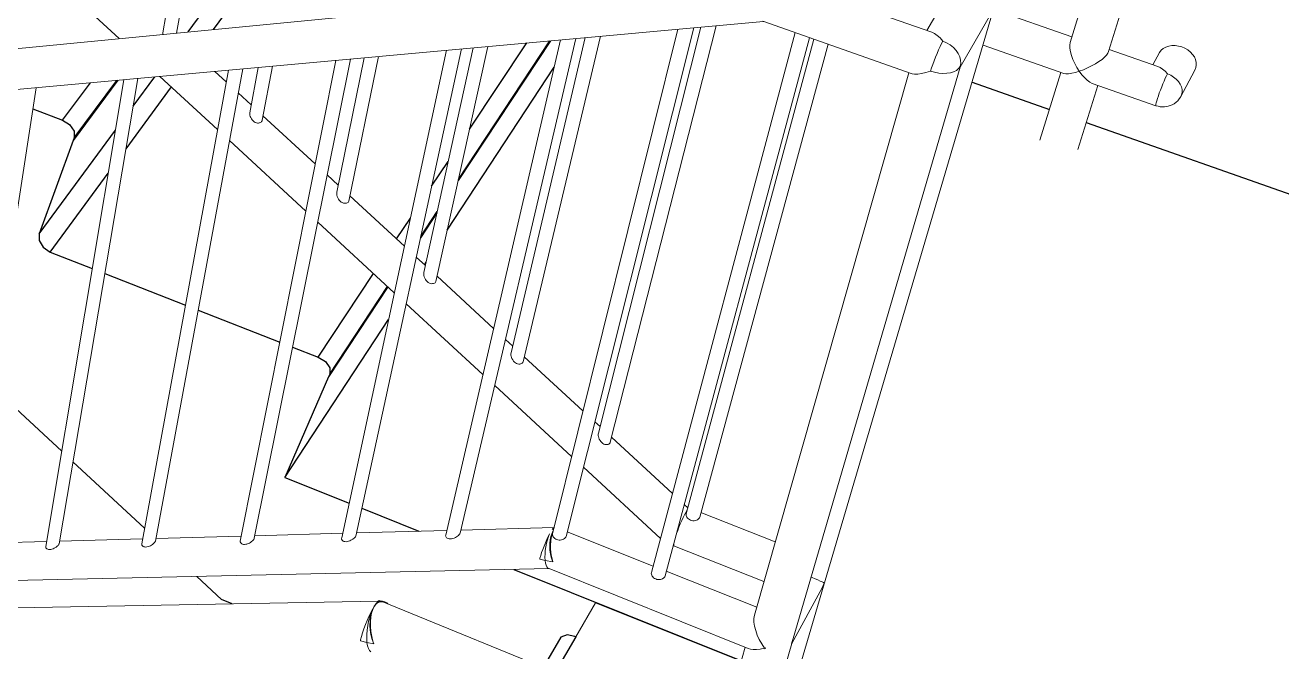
# Model space of a CAD drawing. Header units: millimetres. Extents: x 14140 to 38780, y -11415 to 1223.
# Drawn here: x 21378 to 23660, y -7166 to -6029 of the extents above; entities that cross this region are included whole.
import ezdxf

# ---------------------------------------------------------------- set-up
doc = ezdxf.new("R2010")
doc.units = ezdxf.units.MM
doc.header["$MEASUREMENT"] = 0
for name, color, linetype in [('NewA-Ee_30_40-M_Floors', 7, 'Continuous'), ('NewA-Ee_35_10-M_StairsInternal', 7, 'Continuous'), ('NewA-Ss_25_15_60_05-M_BalustradeAndGuardingSystems', 7, 'Continuous')]:
    doc.layers.add(name, color=color, linetype=linetype)

# ---------------------------------------------------------------- blocks, each defined once
blk = doc.blocks.new('Section Elem_1_1', base_point=(19526.4, -6082.6))
at = {"layer": 'NewA-Ee_35_10-M_StairsInternal', "linetype": 'Continuous'}
for p, q in [((22350.8, -7139.1), (22318.7, -7193.8)), ((22377.8, -7138.4), (22340.3, -7202.6)), ((22361.9, -7135.1), (22350.8, -7139.1)), ((22376.1, -7137.6), (22361.9, -7135.1)), ((22377.8, -7138.4), (22376.1, -7137.6))]:
    blk.add_line(p, q, dxfattribs=at)
blk = doc.blocks.new('Section Elem_2_1', base_point=(19526.4, -6082.6))
at = {"layer": 'NewA-Ee_35_10-M_StairsInternal', "linetype": 'Continuous'}
for p, q in [((21673.7, -6041.3), (21860.8, -5787.9)), ((21720, -6036.8), (21846.5, -5864.4)), ((22332, -6057.3), (22164.2, -6311)), ((22164.7, -6308.7), (22330.9, -6057.4)), ((22184.8, -6217.8), (22289.1, -6061.2)), ((22144.4, -6400.6), (22338.5, -6105.1)), ((21445.5, -6201.4), (21496.5, -6133.5)), ((21546.4, -6128.9), (21465.1, -6237.9)), ((21466.9, -6233.1), (21544.5, -6129.1)), ((21574.2, -6175.9), (21613.5, -6122.8)), ((23097.5, -6132.6), (23237.8, -6182)), ((21561.1, -6253.4), (21643.5, -6141.1)), ((21392, -6181), (21445.5, -6201.4)), ((21445.5, -6201.4), (21458.6, -6209.1)), ((23304.7, -6205.6), (24374.3, -6582.2)), ((21403.2, -6407.5), (21541.9, -6219.7)), ((21458.6, -6209.1), (21466.6, -6221.1)), ((21466.6, -6221.1), (21466.9, -6233.1)), ((21465, -6238), (21403.2, -6407.5)), ((21466.9, -6233.1), (21465, -6238)), ((21423.6, -6440.7), (21528.8, -6297.3)), ((22116.1, -6321.1), (22146.1, -6276)), ((22096.3, -6412.2), (22126.2, -6367)), ((22052.4, -6416.8), (22077.4, -6379.2)), ((22125.7, -6369.3), (22095.8, -6414.5)), ((21403.2, -6407.5), (21403.2, -6419.6)), ((21403.2, -6419.6), (21410.8, -6431.9)), ((21410.8, -6431.9), (21423.6, -6440.7)), ((21423.6, -6440.7), (21499.8, -6470.5)), ((21522.7, -6479.5), (21668.8, -6536.6)), ((21909.9, -6630.9), (22010.6, -6479.6)), ((22103.1, -6463.5), (22106, -6459)), ((22036.8, -6503.7), (21928.9, -6667)), ((21930.9, -6662.3), (22036.2, -6503.1)), ((21691.9, -6545.7), (21840.4, -6603.7)), ((21849.7, -6849.3), (22037.9, -6562.8)), ((21863.6, -6612.8), (21909.9, -6630.9)), ((21909.9, -6630.9), (21923.1, -6638.8)), ((21923.1, -6638.8), (21931.1, -6650.6)), ((21930.9, -6662.3), (21928.9, -6667.1)), ((21931.1, -6650.6), (21930.9, -6662.3)), ((21444.2, -6801.9), (21314.5, -6681.8)), ((21928.9, -6667.1), (21849.7, -6849.3)), ((21594.7, -6941.2), (21464.7, -6820.9)), ((21849.7, -6849.3), (21966.2, -6896.1)), ((21989.1, -6905.3), (22092.6, -6946.8)), ((21734.5, -7070.6), (21689.6, -7029.1)), ((22265.5, -7016.2), (22678.5, -7182)), ((21753.8, -7078.6), (21734.5, -7070.6))]:
    blk.add_line(p, q, dxfattribs=at)
blk = doc.blocks.new('Section Elem_7_1', base_point=(19526.4, -6082.6))
at = {"layer": 'NewA-Ee_30_40-M_Floors', "color": 6, "linetype": 'Continuous', "lineweight": 13}
for p, q in [((22413.8, -7076.6), (22377.8, -7138.4)), ((22678.3, -7182.7), (22413.8, -7076.6)), ((24432.5, -7886.8), (22752.1, -7212.3))]:
    blk.add_line(p, q, dxfattribs=at)
at = {"layer": 'NewA-Ee_30_40-M_Floors', "linetype": 'Continuous'}
blk.add_line((24407.4, -7959.5), (24432.5, -7886.8), dxfattribs=at)
blk = doc.blocks.new('Section Elem_8_1', base_point=(19526.4, -6082.6))
at = {"layer": 'NewA-Ss_25_15_60_05-M_BalustradeAndGuardingSystems', "color": 6, "linetype": 'Continuous', "lineweight": 13}
for p, q in [((17447, -2271.8), (21548.4, -6053.4)), ((21796.3, -5067), (21628.1, -6042.7)), ((21819.5, -5088.2), (21652.9, -6043.3)), ((23568.8, -5107.2), (23275.3, -6060.4)), ((23345.1, -6077), (23642.6, -5129.7)), ((17890.3, -6407.9), (22726.8, -5939.3)), ((22734.2, -5940.5), (23024.4, -6041.9)), ((23140.8, -5985.7), (22784.8, -7192.2)), ((23045.9, -5985.9), (23015.1, -6038.7)), ((23136.4, -6000.7), (23278.5, -6049.9)), ((22718.5, -6022.1), (17888.4, -6462.4)), ((22988.7, -6117.5), (22717.2, -6021.6)), ((23132.6, -6006.5), (23076, -6105.4)), ((21628.1, -6044.6), (21628.1, -6042.7)), ((21628.1, -6044.6), (21628.2, -6045)), ((21628.3, -6045.7), (21628.2, -6045)), ((22563.3, -6036.2), (22336, -6949.2)), ((22592, -6033.6), (22360.1, -6956.7)), ((22604.7, -6032.4), (22418.8, -6769.3)), ((22632.9, -6029.9), (22440.5, -6785.6)), ((22776.2, -6042.4), (22515.3, -7021.5)), ((23029.3, -6044), (23024.4, -6041.9)), ((23034.3, -6047.5), (23029.3, -6044)), ((23039.4, -6052.2), (23034.3, -6047.5)), ((22191.2, -6070.1), (22102, -6477.4)), ((22218.1, -6067.7), (22123.8, -6493.7)), ((22349.9, -6055.7), (22141.7, -6953.8)), ((22378, -6053.1), (22167.8, -6950.6)), ((22394.9, -6051.6), (22260.3, -6623.3)), ((22422.4, -6049), (22282.1, -6639.5)), ((22802.5, -6051.7), (22539.9, -7028.1)), ((22810.4, -6054.5), (22578.4, -6915.1)), ((22836.1, -6063.6), (22602.8, -6921.6)), ((23036.6, -6073.7), (23039.3, -6067.8)), ((23039.3, -6067.8), (23041.9, -6062.5)), ((23044.3, -6058.1), (23039.4, -6052.2)), ((23041.9, -6062.5), (23044.3, -6058.1)), ((23051.3, -6061.1), (23044.3, -6058.1)), ((23057.8, -6064.9), (23051.3, -6061.1)), ((23063.5, -6069.5), (23057.8, -6064.9)), ((23068.5, -6074.7), (23063.5, -6069.5)), ((23117.3, -6065.5), (23264, -6116.7)), ((23274.7, -6065.2), (23275.3, -6060.4)), ((23275, -6070.8), (23274.7, -6065.2)), ((23444.7, -6071.3), (23449.3, -6068.8)), ((23449.3, -6068.8), (23454.5, -6067)), ((23454.5, -6067), (23460.1, -6066.1)), ((23460.1, -6066.1), (23466.1, -6066.1)), ((23466.1, -6066.1), (23472.2, -6066.9)), ((23472.2, -6066.9), (23478.2, -6068.5)), ((23478.2, -6068.5), (23483.9, -6070.9)), ((21942, -6092.8), (21768.5, -6965.2)), ((21968.7, -6090.4), (21793.8, -6959.8)), ((21993.4, -6088.2), (21944, -6331.7)), ((22143, -6074.5), (21952.7, -6958.9)), ((22019.6, -6085.8), (21965.8, -6348)), ((22170.3, -6072), (21978.1, -6955.8)), ((23028.5, -6093.5), (23031.1, -6086.8)), ((23031.1, -6086.8), (23033.8, -6080.1)), ((23033.8, -6080.1), (23036.6, -6073.7)), ((23072.4, -6080.4), (23068.5, -6074.7)), ((23075.1, -6086.4), (23072.4, -6080.4)), ((23076.7, -6092.4), (23075.1, -6086.4)), ((23077, -6098.4), (23076.7, -6092.4)), ((23276.1, -6077.2), (23275, -6070.8)), ((23278.1, -6084.1), (23276.1, -6077.2)), ((23280.7, -6091.3), (23278.1, -6084.1)), ((23284, -6098.6), (23280.7, -6091.3)), ((23333.4, -6091.1), (23327.7, -6095.1)), ((23338, -6087.1), (23333.4, -6091.1)), ((23341.6, -6083.4), (23338, -6087.1)), ((23344, -6080), (23341.6, -6083.4)), ((23345.1, -6077), (23344, -6080)), ((23346.2, -6073.4), (23434.8, -6104.1)), ((23438, -6078.3), (23425.9, -6101)), ((23438, -6078.3), (23440.9, -6074.5)), ((23440.9, -6074.5), (23444.7, -6071.3)), ((23483.9, -6070.9), (23489.3, -6074)), ((23489.3, -6074), (23494, -6077.8)), ((23494, -6077.8), (23498, -6082)), ((23498, -6082), (23501.1, -6086.7)), ((23501.1, -6086.7), (23503.3, -6091.5)), ((23503.3, -6091.5), (23504.5, -6096.5)), ((21746.9, -6110.6), (21589.5, -6970)), ((21772.9, -6108.3), (21614.3, -6964.7)), ((21722.6, -6112.8), (21743, -6131.6)), ((21801.2, -6105.7), (21785.8, -6188)), ((21826.8, -6103.3), (21808.3, -6201.2)), ((22982.7, -6115.3), (22702.1, -7099.3)), ((23076, -6105.4), (22772.8, -7141.6)), ((23013.7, -6115), (23005.9, -6116.9)), ((23022.1, -6112.4), (23013.7, -6115)), ((23022.1, -6112.4), (23023.9, -6106.6)), ((23029.4, -6114.5), (23022.1, -6112.4)), ((23023.9, -6106.6), (23026.1, -6100.2)), ((23026.1, -6100.2), (23028.5, -6093.5)), ((23036.9, -6115.9), (23029.4, -6114.5)), ((23044.3, -6116.5), (23036.9, -6115.9)), ((23058.1, -6115.3), (23051.4, -6116.3)), ((23064, -6113.5), (23058.1, -6115.3)), ((23069.1, -6111), (23064, -6113.5)), ((23073.1, -6107.8), (23069.1, -6111)), ((23076, -6104.1), (23073.1, -6107.8)), ((23076, -6104.1), (23077, -6098.4)), ((23076, -6105.4), (23076, -6104.1)), ((23258.5, -6114.8), (23220.7, -6237.8)), ((23278.5, -6116.2), (23285.1, -6114.7)), ((23287.9, -6105.7), (23284, -6098.6)), ((23285.1, -6114.7), (23292.2, -6112.5)), ((23292.2, -6112.5), (23287.9, -6105.7)), ((23299.6, -6109.8), (23292.2, -6112.5)), ((23292.2, -6112.5), (23296.8, -6118.8)), ((23307, -6106.6), (23299.6, -6109.8)), ((23314.4, -6103), (23307, -6106.6)), ((23321.3, -6099.2), (23314.4, -6103)), ((23327.7, -6095.1), (23321.3, -6099.2)), ((23439.1, -6105.8), (23434.8, -6104.1)), ((23443.5, -6108.7), (23439.1, -6105.8)), ((23448, -6112.6), (23443.5, -6108.7)), ((23452.3, -6117.5), (23448, -6112.6)), ((23501.7, -6110.3), (23475.9, -6159.5)), ((23503.6, -6106), (23501.7, -6110.3)), ((23504.6, -6101.3), (23503.6, -6106)), ((23504.5, -6096.5), (23504.6, -6101.3)), ((21557.3, -6127.9), (21415.2, -6974.7)), ((21582.8, -6125.6), (21439.5, -6969.5)), ((21622.7, -6122), (21727.2, -6218.2)), ((22993.2, -6118.1), (22988.7, -6117.5)), ((22999, -6118), (22993.2, -6118.1)), ((23005.9, -6116.9), (22999, -6118)), ((23051.4, -6116.3), (23044.3, -6116.5)), ((23264, -6116.7), (23267.8, -6117.2)), ((23267.8, -6117.2), (23272.7, -6117.1)), ((23272.7, -6117.1), (23278.5, -6116.2)), ((23325.8, -6138.3), (23289.3, -6254.5)), ((23296.8, -6118.8), (23301.5, -6124.2)), ((23301.5, -6124.2), (23306.3, -6128.8)), ((23306.3, -6128.8), (23311, -6132.3)), ((23311, -6132.3), (23315.4, -6134.6)), ((23315.4, -6134.6), (23431.2, -6175.1)), ((23441.8, -6141), (23444, -6135.5)), ((23444, -6135.5), (23446.3, -6130.3)), ((23446.3, -6130.3), (23448.4, -6125.4)), ((23448.4, -6125.4), (23450.5, -6121.1)), ((23450.5, -6121.1), (23452.3, -6117.5)), ((23452.3, -6117.5), (23458.1, -6119.9)), ((23458.1, -6119.9), (23463.4, -6123.1)), ((23463.4, -6123.1), (23468.2, -6126.9)), ((23468.2, -6126.9), (23472.2, -6131.1)), ((23472.2, -6131.1), (23475.4, -6135.8)), ((23475.4, -6135.8), (23477.6, -6140.7)), ((21398, -6142.4), (21269.3, -6974.1)), ((21764.9, -6151.8), (21788.5, -6173.5)), ((23434.1, -6162), (23435.7, -6157.2)), ((23435.7, -6157.2), (23437.5, -6152)), ((23437.5, -6152), (23439.6, -6146.6)), ((23439.6, -6146.6), (23441.8, -6141)), ((23475.9, -6159.5), (23473.8, -6162.5)), ((23477.9, -6155.2), (23475.9, -6159.5)), ((23477.6, -6140.7), (23478.8, -6145.6)), ((23478.9, -6150.5), (23477.9, -6155.2)), ((23478.8, -6145.6), (23478.9, -6150.5)), ((23431, -6174.2), (23431.2, -6172.4)), ((23431.2, -6175.1), (23431, -6174.2)), ((23431.2, -6172.4), (23431.8, -6169.7)), ((23435.1, -6176.2), (23431.2, -6175.1)), ((23431.8, -6169.7), (23432.8, -6166.2)), ((23432.8, -6166.2), (23434.1, -6162)), ((23439.1, -6176.9), (23435.1, -6176.2)), ((23443, -6177.3), (23439.1, -6176.9)), ((23446.7, -6177.2), (23443, -6177.3)), ((23450.2, -6176.6), (23446.7, -6177.2)), ((23450.2, -6176.6), (23453.7, -6176)), ((23457.3, -6174.9), (23453.7, -6176)), ((23457.3, -6174.9), (23461, -6173.2)), ((23464.5, -6171.4), (23461, -6173.2)), ((23464.5, -6171.4), (23467.9, -6168.6)), ((23470.9, -6166.2), (23467.9, -6168.6)), ((23470.9, -6166.2), (23473.8, -6162.5)), ((21785.8, -6189.9), (21785.8, -6188)), ((21785.8, -6189.9), (21785.8, -6190.4)), ((21786, -6192.1), (21785.8, -6190.4)), ((21786.7, -6194.4), (21786, -6192.1)), ((21787.6, -6196.7), (21786.7, -6194.4)), ((21788.8, -6198.9), (21787.6, -6196.7)), ((21790.3, -6200.9), (21788.8, -6198.9)), ((21792, -6202.7), (21790.3, -6200.9)), ((21793.9, -6204.2), (21792, -6202.7)), ((21795.8, -6205.4), (21793.9, -6204.2)), ((21797.9, -6206.2), (21795.8, -6205.4)), ((21799.8, -6206.6), (21797.9, -6206.2)), ((21801.8, -6206.6), (21799.8, -6206.6)), ((21803.1, -6206.3), (21801.8, -6206.6)), ((21803.5, -6206.2), (21803.1, -6206.3)), ((21805, -6205.7), (21803.5, -6206.2)), ((21806.3, -6204.9), (21805, -6205.7)), ((21807.3, -6203.7), (21806.3, -6204.9)), ((21808, -6202.6), (21807.3, -6203.7)), ((21808.3, -6201.2), (21808, -6202.6)), ((21809.8, -6193.2), (21904.7, -6280.6)), ((21748.9, -6238.2), (21887.7, -6366.2)), ((21926.4, -6300.6), (21946.5, -6319.2)), ((21943.6, -6333.5), (21944, -6331.7)), ((21943.6, -6335.4), (21943.6, -6333.5)), ((21943.6, -6335.4), (21943.7, -6335.9)), ((21943.9, -6337.6), (21943.7, -6335.9)), ((21944.6, -6340), (21943.9, -6337.6)), ((21945.5, -6342.3), (21944.6, -6340)), ((21946.7, -6344.5), (21945.5, -6342.3)), ((21967.7, -6338.7), (22066.5, -6429.8)), ((21948.2, -6346.5), (21946.7, -6344.5)), ((21949.9, -6348.3), (21948.2, -6346.5)), ((21951.8, -6349.8), (21949.9, -6348.3)), ((21953.8, -6350.9), (21951.8, -6349.8)), ((21955.8, -6351.7), (21953.8, -6350.9)), ((21957.8, -6352.1), (21955.8, -6351.7)), ((21959.7, -6352.1), (21957.8, -6352.1)), ((21961, -6351.8), (21959.7, -6352.1)), ((21961.4, -6351.8), (21961, -6351.8)), ((21962.9, -6351.2), (21961.4, -6351.8)), ((21964.2, -6350.4), (21962.9, -6351.2)), ((21965.2, -6349.2), (21964.2, -6350.4)), ((21965.8, -6348), (21965.2, -6349.2)), ((21909.2, -6386.1), (22048.3, -6514.4)), ((22088.2, -6449.7), (22104.7, -6465)), ((22101.7, -6479.1), (22102, -6477.4)), ((22101.7, -6481.1), (22101.7, -6479.1)), ((22101.7, -6481.1), (22101.8, -6481.6)), ((22102, -6483.3), (22101.8, -6481.6)), ((22102.7, -6485.7), (22102, -6483.3)), ((22103.6, -6488), (22102.7, -6485.7)), ((22104.9, -6490.2), (22103.6, -6488)), ((22106.4, -6492.2), (22104.9, -6490.2)), ((22108.1, -6494), (22106.4, -6492.2)), ((22109.9, -6495.5), (22108.1, -6494)), ((22111.9, -6496.7), (22109.9, -6495.5)), ((22113.9, -6497.5), (22111.9, -6496.7)), ((22115.9, -6497.9), (22113.9, -6497.5)), ((22117.8, -6497.8), (22115.9, -6497.9)), ((22119.1, -6497.5), (22117.8, -6497.8)), ((22119.5, -6497.5), (22119.1, -6497.5)), ((22121, -6497), (22119.5, -6497.5)), ((22122.3, -6496.1), (22121, -6497)), ((22123.2, -6494.9), (22122.3, -6496.1)), ((22123.8, -6493.7), (22123.2, -6494.9)), ((22125.9, -6484.4), (22228.6, -6579.1)), ((22069.8, -6534.2), (22209.2, -6662.7)), ((22250.2, -6599), (22263.2, -6611)), ((22260, -6625), (22260.3, -6623.3)), ((22260, -6627), (22260, -6625)), ((22260, -6627), (22260.1, -6627.5)), ((22260.3, -6629.2), (22260.1, -6627.5)), ((22261, -6631.6), (22260.3, -6629.2)), ((22261.9, -6633.9), (22261, -6631.6)), ((22263.2, -6636.1), (22261.9, -6633.9)), ((22264.7, -6638.2), (22263.2, -6636.1)), ((22266.4, -6640), (22264.7, -6638.2)), ((22268.3, -6641.5), (22266.4, -6640)), ((22281.5, -6640.7), (22280.6, -6642)), ((22282.1, -6639.5), (22281.5, -6640.7)), ((22284.2, -6630.4), (22390.9, -6728.7)), ((22270.2, -6642.6), (22268.3, -6641.5)), ((22272.2, -6643.4), (22270.2, -6642.6)), ((22274.2, -6643.8), (22272.2, -6643.4)), ((22276.1, -6643.8), (22274.2, -6643.8)), ((22277.4, -6643.4), (22276.1, -6643.8)), ((22277.8, -6643.4), (22277.4, -6643.4)), ((22279.3, -6642.9), (22277.8, -6643.4)), ((22280.6, -6642), (22279.3, -6642.9)), ((22230.6, -6682.4), (22370.3, -6811.2)), ((22412.4, -6748.5), (22421.8, -6757.2)), ((22418.5, -6771.1), (22418.8, -6769.3)), ((22418.5, -6773.1), (22418.5, -6771.1)), ((22418.5, -6773.1), (22418.6, -6773.6)), ((22418.9, -6775.3), (22418.6, -6773.6)), ((22419.5, -6777.7), (22418.9, -6775.3)), ((22420.5, -6780.1), (22419.5, -6777.7)), ((22442.8, -6776.6), (22553.4, -6878.4)), ((22421.8, -6782.3), (22420.5, -6780.1)), ((22423.3, -6784.3), (22421.8, -6782.3)), ((22425, -6786.1), (22423.3, -6784.3)), ((22426.9, -6787.6), (22425, -6786.1)), ((22428.8, -6788.8), (22426.9, -6787.6)), ((22430.8, -6789.6), (22428.8, -6788.8)), ((22432.8, -6789.9), (22430.8, -6789.6)), ((22434.7, -6789.9), (22432.8, -6789.9)), ((22436, -6789.6), (22434.7, -6789.9)), ((22436.4, -6789.5), (22436, -6789.6)), ((22437.8, -6789), (22436.4, -6789.5)), ((22439.1, -6788), (22437.8, -6789)), ((22440, -6786.8), (22439.1, -6788)), ((22440.5, -6785.6), (22440, -6786.8)), ((22391.7, -6830.9), (22531.7, -6960)), ((22574.8, -6898.2), (22581.3, -6904.2)), ((22575.2, -6917.3), (22577.5, -6913)), ((22577.5, -6913), (22579.6, -6909.6)), ((22579.6, -6909.6), (22580.1, -6909)), ((22605.1, -6913.2), (22740.1, -6966.1)), ((22565.2, -6939.5), (22567.6, -6933.5)), ((22567.6, -6933.5), (22570.2, -6927.7)), ((22570.2, -6927.7), (22572.7, -6922.2)), ((22572.7, -6922.2), (22575.2, -6917.3)), ((22578.2, -6916.6), (22578.4, -6915.1)), ((22578.4, -6918.2), (22578.2, -6916.6)), ((22578.4, -6918.2), (22578.5, -6918.6)), ((22578.9, -6920), (22578.5, -6918.6)), ((22579.7, -6921.7), (22578.9, -6920)), ((22580.9, -6923.3), (22579.7, -6921.7)), ((22582.4, -6924.7), (22580.9, -6923.3)), ((22584.2, -6925.9), (22582.4, -6924.7)), ((22586.1, -6926.9), (22584.2, -6925.9)), ((22588.2, -6927.5), (22586.1, -6926.9)), ((22590.4, -6927.9), (22588.2, -6927.5)), ((22592.6, -6927.9), (22590.4, -6927.9)), ((22594.7, -6927.6), (22592.6, -6927.9)), ((22596.8, -6927), (22594.7, -6927.6)), ((22598.2, -6926.3), (22596.8, -6927)), ((22598.6, -6926.1), (22598.2, -6926.3)), ((22600.1, -6925.2), (22598.6, -6926.1)), ((22601.4, -6924.1), (22600.1, -6925.2)), ((22602.3, -6922.8), (22601.4, -6924.1)), ((22602.8, -6921.6), (22602.3, -6922.8)), ((21770.4, -6955.8), (21615.1, -6960.1)), ((21793.8, -6959.8), (21793.6, -6960.8)), ((21954.4, -6950.7), (21794.8, -6955.1)), ((21952.7, -6958.9), (21952.4, -6960.2)), ((21952.4, -6960.2), (21952.6, -6961.4)), ((21975.2, -6959.6), (21973.6, -6960.9)), ((21976.6, -6958.2), (21975.2, -6959.6)), ((21977.6, -6956.9), (21976.6, -6958.2)), ((21977.6, -6956.9), (21978.1, -6955.8)), ((22143.7, -6945.4), (21979.4, -6950)), ((22141.7, -6953.8), (22141.5, -6955.1)), ((22141.5, -6955.1), (22141.7, -6956.3)), ((22141.7, -6956.3), (22141.8, -6956.6)), ((22141.8, -6956.6), (22142.2, -6957.6)), ((22142.2, -6957.6), (22143.2, -6958.8)), ((22143.2, -6958.8), (22144.4, -6959.7)), ((22144.4, -6959.7), (22146, -6960.4)), ((22146, -6960.4), (22147.9, -6960.8)), ((22154.6, -6960.2), (22152.2, -6960.7)), ((22156.9, -6959.4), (22154.6, -6960.2)), ((22159.2, -6958.4), (22156.9, -6959.4)), ((22161.4, -6957.1), (22159.2, -6958.4)), ((22162.9, -6956), (22161.4, -6957.1)), ((22162.9, -6956), (22163.3, -6955.8)), ((22165, -6954.5), (22163.3, -6955.8)), ((22166.3, -6953.1), (22165, -6954.5)), ((22167.3, -6951.7), (22166.3, -6953.1)), ((22167.3, -6951.7), (22167.8, -6950.6)), ((22338.1, -6940), (22169.2, -6944.7)), ((22325.2, -6962), (22327.8, -6956.5)), ((22328.2, -6956.7), (22326.3, -6962.4)), ((22327.8, -6956.5), (22330.3, -6951.5)), ((22330.3, -6951.5), (22328.2, -6956.7)), ((22331.3, -6962.3), (22332.5, -6956.6)), ((22332.3, -6964.8), (22333.4, -6958.7)), ((22332.5, -6956.6), (22334.2, -6951.4)), ((22333.4, -6958.7), (22335, -6953.4)), ((22334.2, -6951.4), (22336.4, -6947.1)), ((22335, -6943.8), (22336.9, -6941.2)), ((22337.3, -6941.4), (22335, -6943.8)), ((22335, -6943.8), (22335, -6943.7)), ((22335, -6953.4), (22335.5, -6952.3)), ((22335.6, -6951.3), (22335.5, -6952.3)), ((22335.5, -6952.3), (22335.6, -6953.3)), ((22336, -6949.2), (22335.6, -6951.3)), ((22335.6, -6953.3), (22335.8, -6953.7)), ((22335.8, -6953.7), (22336.1, -6955.1)), ((22336.1, -6955.1), (22336.9, -6956.8)), ((22336.4, -6947.1), (22336.6, -6946.8)), ((22336.9, -6941.2), (22338.3, -6939.9)), ((22336.9, -6956.8), (22338.1, -6958.5)), ((22338, -6941), (22337.3, -6941.4)), ((22338.1, -6958.5), (22339.6, -6959.9)), ((22339.6, -6959.9), (22341.3, -6961.1)), ((22357.3, -6960.4), (22355.7, -6961.3)), ((22358.6, -6959.2), (22357.3, -6960.4)), ((22359.5, -6957.9), (22358.6, -6959.2)), ((22359.5, -6957.9), (22360.1, -6956.7)), ((22518.3, -7010), (22362.3, -6948)), ((22559.4, -6955.7), (22560.8, -6951.3)), ((22560.8, -6951.3), (22562.9, -6945.5)), ((22562.9, -6945.5), (22565.2, -6939.5)), ((21416.8, -6965.5), (21270, -6969.6)), ((21415.2, -6974.7), (21415.3, -6975.9)), ((21415.3, -6975.9), (21415.4, -6976.1)), ((21415.4, -6976.1), (21415.7, -6977.1)), ((21415.7, -6977.1), (21416.4, -6978.2)), ((21416.4, -6978.2), (21417.5, -6979.1)), ((21417.5, -6979.1), (21418.9, -6979.7)), ((21418.9, -6979.7), (21420.5, -6980.1)), ((21420.5, -6980.1), (21422.4, -6980.2)), ((21422.4, -6980.2), (21424.4, -6980)), ((21426.5, -6979.5), (21424.4, -6980)), ((21428.7, -6978.8), (21426.5, -6979.5)), ((21430.8, -6977.8), (21428.7, -6978.8)), ((21432.8, -6976.6), (21430.8, -6977.8)), ((21434.2, -6975.6), (21432.8, -6976.6)), ((21434.2, -6975.6), (21434.7, -6975.3)), ((21436.3, -6974.1), (21434.7, -6975.3)), ((21437.6, -6972.8), (21436.3, -6974.1)), ((21438.6, -6971.5), (21437.6, -6972.8)), ((21438.6, -6971.5), (21439.2, -6970.5)), ((21439.5, -6969.5), (21439.2, -6970.5)), ((21591.2, -6960.7), (21440.3, -6964.9)), ((21589.5, -6970), (21589.6, -6971.2)), ((21589.6, -6971.2), (21589.7, -6971.4)), ((21589.7, -6971.4), (21590, -6972.4)), ((21590, -6972.4), (21590.8, -6973.5)), ((21590.8, -6973.5), (21591.9, -6974.4)), ((21591.9, -6974.4), (21593.3, -6975.1)), ((21593.3, -6975.1), (21595.1, -6975.5)), ((21595.1, -6975.5), (21597, -6975.6)), ((21597, -6975.6), (21599, -6975.4)), ((21601.2, -6974.9), (21599, -6975.4)), ((21603.4, -6974.1), (21601.2, -6974.9)), ((21605.6, -6973.2), (21603.4, -6974.1)), ((21607.6, -6972), (21605.6, -6973.2)), ((21609, -6970.9), (21607.6, -6972)), ((21609, -6970.9), (21609.5, -6970.6)), ((21611.1, -6969.4), (21609.5, -6970.6)), ((21612.4, -6968.1), (21611.1, -6969.4)), ((21613.4, -6966.7), (21612.4, -6968.1)), ((21613.4, -6966.7), (21614, -6965.7)), ((21614.3, -6964.7), (21614, -6965.7)), ((21768.5, -6965.2), (21768.6, -6966.4)), ((21768.6, -6966.4), (21768.7, -6966.6)), ((21768.7, -6966.6), (21769.1, -6967.6)), ((21769.1, -6967.6), (21769.9, -6968.8)), ((21769.9, -6968.8), (21771.1, -6969.7)), ((21771.1, -6969.7), (21772.6, -6970.3)), ((21772.6, -6970.3), (21774.3, -6970.7)), ((21774.3, -6970.7), (21776.3, -6970.8)), ((21776.3, -6970.8), (21778.4, -6970.6)), ((21780.6, -6970.1), (21778.4, -6970.6)), ((21782.9, -6969.4), (21780.6, -6970.1)), ((21785.1, -6968.4), (21782.9, -6969.4)), ((21787.2, -6967.1), (21785.1, -6968.4)), ((21788.6, -6966.1), (21787.2, -6967.1)), ((21788.6, -6966.1), (21789.1, -6965.8)), ((21790.7, -6964.6), (21789.1, -6965.8)), ((21792, -6963.2), (21790.7, -6964.6)), ((21793, -6961.9), (21792, -6963.2)), ((21793, -6961.9), (21793.6, -6960.8)), ((21952.6, -6961.4), (21952.7, -6961.7)), ((21952.7, -6961.7), (21953.1, -6962.7)), ((21953.1, -6962.7), (21953.9, -6963.9)), ((21953.9, -6963.9), (21955.2, -6964.8)), ((21955.2, -6964.8), (21956.7, -6965.4)), ((21956.7, -6965.4), (21958.5, -6965.8)), ((21958.5, -6965.8), (21960.6, -6965.9)), ((21960.6, -6965.9), (21962.7, -6965.7)), ((21965, -6965.2), (21962.7, -6965.7)), ((21967.3, -6964.5), (21965, -6965.2)), ((21969.6, -6963.4), (21967.3, -6964.5)), ((21971.7, -6962.2), (21969.6, -6963.4)), ((21973.2, -6961.1), (21971.7, -6962.2)), ((21973.2, -6961.1), (21973.6, -6960.9)), ((22147.9, -6960.8), (22150, -6960.9)), ((22150, -6960.9), (22152.2, -6960.7)), ((22315.8, -6985.7), (22317.9, -6979.8)), ((22317.9, -6979.8), (22320.1, -6973.8)), ((22320.1, -6973.8), (22322.6, -6967.8)), ((22322.5, -6981.7), (22322, -6988.1)), ((22323.4, -6975.1), (22322.5, -6981.7)), ((22322.6, -6967.8), (22325.2, -6962)), ((22324.7, -6968.6), (22323.4, -6975.1)), ((22326.3, -6962.4), (22324.7, -6968.6)), ((22330.4, -6975), (22330.6, -6968.5)), ((22330.8, -6981.5), (22330.4, -6975)), ((22330.6, -6968.5), (22331.3, -6962.3)), ((22331.7, -6987.9), (22330.8, -6981.5)), ((22331.8, -6971.5), (22332.3, -6964.8)), ((22331.9, -6978.5), (22331.8, -6971.5)), ((22332.5, -6985.7), (22331.9, -6978.5)), ((22341.3, -6961.1), (22343.2, -6962)), ((22343.2, -6962), (22345.3, -6962.7)), ((22347.5, -6963), (22345.3, -6962.7)), ((22349.7, -6963.1), (22347.5, -6963)), ((22351.8, -6962.8), (22349.7, -6963.1)), ((22353.9, -6962.2), (22351.8, -6962.8)), ((22355.3, -6961.5), (22353.9, -6962.2)), ((22355.3, -6961.5), (22355.7, -6961.3)), ((22555.8, -6971.8), (22556, -6969.3)), ((22556.1, -6973.3), (22555.8, -6971.8)), ((22556, -6969.3), (22556.5, -6966.5)), ((22556.8, -6973.8), (22556.1, -6973.3)), ((22719.6, -7038), (22556.8, -6973.8)), ((22312.4, -6997.7), (22312.8, -6996)), ((22322.2, -6999.8), (22312.4, -6997.7)), ((22312.8, -6996), (22314.1, -6991.1)), ((22314.1, -6991.1), (22315.8, -6985.7)), ((22322, -6988.1), (22321.9, -6994.2)), ((22321.9, -6994.2), (22322.2, -6999.8)), ((22322.9, -7004.7), (22322.2, -6999.8)), ((22322.2, -6999.8), (22336.4, -7002.3)), ((22324, -7008.7), (22322.9, -7004.7)), ((22333.2, -6993.9), (22331.7, -6987.9)), ((22333.7, -6992.8), (22332.5, -6985.7)), ((22335.1, -6999.5), (22333.2, -6993.9)), ((22335.5, -6999.6), (22333.7, -6992.8)), ((22336.4, -7002.3), (22335.1, -6999.5)), ((22335.5, -6999.6), (22336.4, -7002.3)), ((22329.2, -7014.8), (17905.8, -7113.4)), ((22325.5, -7011.8), (22324, -7008.7)), ((22327.2, -7013.9), (22325.5, -7011.8)), ((22329.2, -7014.8), (22327.2, -7013.9)), ((22691, -7159.6), (22329.2, -7014.8)), ((22515.3, -7021.5), (22515, -7023.1)), ((22515, -7023.1), (22515.2, -7024.7)), ((22515.2, -7024.7), (22515.3, -7025.1)), ((22515.3, -7025.1), (22515.7, -7026.5)), ((22515.7, -7026.5), (22516.6, -7028.3)), ((22516.6, -7028.3), (22517.7, -7029.9)), ((22539.4, -7029.4), (22539.9, -7028.1)), ((22706.3, -7084.6), (22542.2, -7019.5)), ((22517.7, -7029.9), (22519.2, -7031.4)), ((22519.2, -7031.4), (22521, -7032.6)), ((22521, -7032.6), (22523, -7033.5)), ((22523, -7033.5), (22525.1, -7034.2)), ((22527.3, -7034.6), (22525.1, -7034.2)), ((22529.5, -7034.6), (22527.3, -7034.6)), ((22531.7, -7034.3), (22529.5, -7034.6)), ((22533.7, -7033.7), (22531.7, -7034.3)), ((22535.2, -7033), (22533.7, -7033.7)), ((22535.2, -7033), (22535.6, -7032.8)), ((22537.2, -7031.9), (22535.6, -7032.8)), ((22538.4, -7030.7), (22537.2, -7031.9)), ((22539.4, -7029.4), (22538.4, -7030.7)), ((22770.1, -7150.8), (22825, -7049.4)), ((22805.4, -7030.1), (22806.8, -7030.7)), ((22806.8, -7030.7), (22812.5, -7033.1)), ((22812.5, -7033.1), (22817.6, -7035.3)), ((22817.6, -7035.3), (22821.9, -7037.3)), ((22821.9, -7037.3), (22825.3, -7038.9)), ((22829.1, -7041.1), (22825, -7049.4)), ((22825.3, -7038.9), (22827.7, -7040.2)), ((22827.7, -7040.2), (22829.1, -7041.1)), ((22019.3, -7073.7), (17038.1, -7165.7)), ((22017.5, -7075.4), (22019.7, -7073.3)), ((22021.1, -7073.9), (22018, -7075.6)), ((22018.9, -7075.6), (22022.8, -7073.9)), ((22019.7, -7073.3), (22021.5, -7072.6)), ((22024.1, -7073.6), (22021.1, -7073.9)), ((22024.1, -7073.6), (22021.5, -7072.6)), ((22022.8, -7073.9), (22026.8, -7073.6)), ((22026.8, -7073.6), (22024.1, -7073.6)), ((22026.8, -7073.6), (22030.9, -7074.7)), ((22030.9, -7074.7), (22034.9, -7077.1)), ((22002.1, -7101.5), (22005.5, -7094.7)), ((22006, -7094.9), (22003.6, -7102.1)), ((22005.2, -7102.1), (22006.8, -7094.9)), ((22005.5, -7094.7), (22008.8, -7088.4)), ((22005.6, -7102.9), (22007, -7095.3)), ((22008.8, -7088.4), (22006, -7094.9)), ((22006.8, -7094.9), (22009.1, -7088.4)), ((22007, -7095.3), (22009.2, -7088.6)), ((22009.1, -7088.4), (22011.9, -7083)), ((22009.2, -7088.6), (22012, -7083.1)), ((22011.9, -7083), (22015.2, -7078.6)), ((22012, -7083.1), (22015.3, -7078.8)), ((22014.9, -7078.6), (22017.5, -7075.4)), ((22018, -7075.6), (22014.9, -7078.6)), ((22015.2, -7078.6), (22018.9, -7075.6)), ((22015.3, -7078.8), (22019.1, -7076)), ((22019.1, -7076), (22023.1, -7074.7)), ((22023.1, -7074.7), (22027.4, -7075)), ((22027.4, -7075), (22566.4, -7294.8)), ((22034.9, -7077.1), (22036.3, -7078.6)), ((21993, -7123.8), (21995.8, -7116.3)), ((21995.8, -7116.3), (21998.9, -7108.8)), ((21999.9, -7117.9), (21998.7, -7126.1)), ((21998.9, -7108.8), (22002.1, -7101.5)), ((22001.5, -7109.9), (21999.9, -7117.9)), ((22003.6, -7102.1), (22001.5, -7109.9)), ((22004, -7117.9), (22004.3, -7109.8)), ((22004.5, -7126), (22004, -7117.9)), ((22004.3, -7109.8), (22005.2, -7102.1)), ((22004.9, -7111.2), (22005.6, -7102.9)), ((22004.9, -7120), (22004.9, -7111.2)), ((22005.7, -7129), (22004.9, -7120)), ((22702.1, -7099.3), (22701.3, -7105.1)), ((22701.3, -7105.1), (22701.4, -7111.7)), ((22701.4, -7111.7), (22702.5, -7119.2)), ((22702.5, -7119.2), (22704.5, -7127.1)), ((21987.1, -7143.7), (21988.6, -7137.7)), ((21988.6, -7137.7), (21990.6, -7131)), ((21990.6, -7131), (21993, -7123.8)), ((21998.7, -7126.1), (21998.1, -7134.1)), ((21998.1, -7134.1), (21998.1, -7141.6)), ((21998.1, -7141.6), (21998.6, -7148.5)), ((22005.6, -7134), (22004.5, -7126)), ((22007.5, -7141.5), (22005.6, -7134)), ((22007.2, -7137.8), (22005.7, -7129)), ((22009.5, -7146.3), (22007.2, -7137.8)), ((22009.9, -7148.3), (22007.5, -7141.5)), ((22704.5, -7127.1), (22707.4, -7135.3)), ((22707.4, -7135.3), (22711.1, -7143.5)), ((22769.8, -7150.4), (22772.8, -7141.6)), ((21986.7, -7145.9), (21987.1, -7143.7)), ((21986.7, -7145.9), (21986.7, -7145.8)), ((21998.6, -7148.5), (21986.7, -7145.9)), ((21999.7, -7154.5), (21998.6, -7148.5)), ((21998.6, -7148.5), (22011.1, -7150.9)), ((22001.2, -7159.5), (21999.7, -7154.5)), ((22003.2, -7163.2), (22001.2, -7159.5)), ((22005.6, -7165.7), (22003.2, -7163.2)), ((22009.5, -7146.3), (22011.1, -7150.9)), ((22011.1, -7150.9), (22009.9, -7148.3)), ((22685.5, -7157.4), (22650.1, -7281.5)), ((22694.8, -7161), (22691, -7159.6)), ((22699.9, -7161.6), (22694.8, -7161)), ((22705.9, -7161.5), (22699.9, -7161.6)), ((22712.8, -7160.6), (22705.9, -7161.5)), ((22711.1, -7143.5), (22715.5, -7151.4)), ((22720.3, -7158.9), (22712.8, -7160.6)), ((22715.5, -7151.4), (22720.3, -7158.9)), ((22720.3, -7158.9), (22722.2, -7158.4)), ((22721.6, -7160.5), (22720.3, -7158.9)), ((22722.2, -7158.4), (22721.6, -7160.5)), ((22721.6, -7160.5), (22721.8, -7159.5)), ((22721.8, -7159.5), (22722.2, -7158.4)), ((22770.1, -7150.8), (22725.7, -7302.4)), ((22770.1, -7150.8), (22769.8, -7150.4))]:
    blk.add_line(p, q, dxfattribs=at)

msp = doc.modelspace()

# ---------------------------------------------------------------- block references
at = {"layer": 'NewA-Ee_30_40-M_Floors', "lineweight": 0}
msp.add_blockref('Section Elem_7_1', (19526.4, -6082.6), dxfattribs=at)
at = {"layer": 'NewA-Ee_35_10-M_StairsInternal', "lineweight": 0}
for name in ['Section Elem_2_1', 'Section Elem_1_1']:
    msp.add_blockref(name, (19526.4, -6082.6), dxfattribs=at)
at = {"layer": 'NewA-Ss_25_15_60_05-M_BalustradeAndGuardingSystems', "lineweight": 0}
msp.add_blockref('Section Elem_8_1', (19526.4, -6082.6), dxfattribs=at)

doc.saveas('drawing.dxf')
